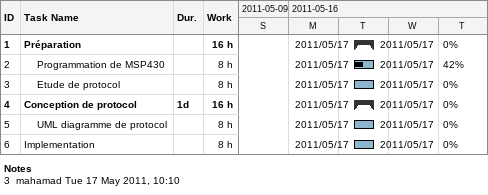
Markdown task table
| ID | Level | Task | Duration | Start | Finish | % complete | Work (h) |
|---|---|---|---|---|---|---|---|
| 1 | 1 | **Préparation** |  | 2011-05-17 | 2011-05-17 | 0 | 16 |
| 2 | 2 | Programmation de MSP430 |  | 2011-05-17 | 2011-05-17 | 42 | 8 |
| 3 | 2 | Etude de protocol |  | 2011-05-17 | 2011-05-17 | 0 | 8 |
| 4 | 1 | **Conception de protocol** | 1d | 2011-05-17 | 2011-05-17 | 0 | 16 |
| 5 | 2 | UML diagramme de protocol |  | 2011-05-17 | 2011-05-17 | 0 | 8 |
| 6 | 1 | Implementation |  | 2011-05-17 | 2011-05-17 | 0 | 8 |

Notes
- 3: mahamad Tue 17 May 2011, 10:10
